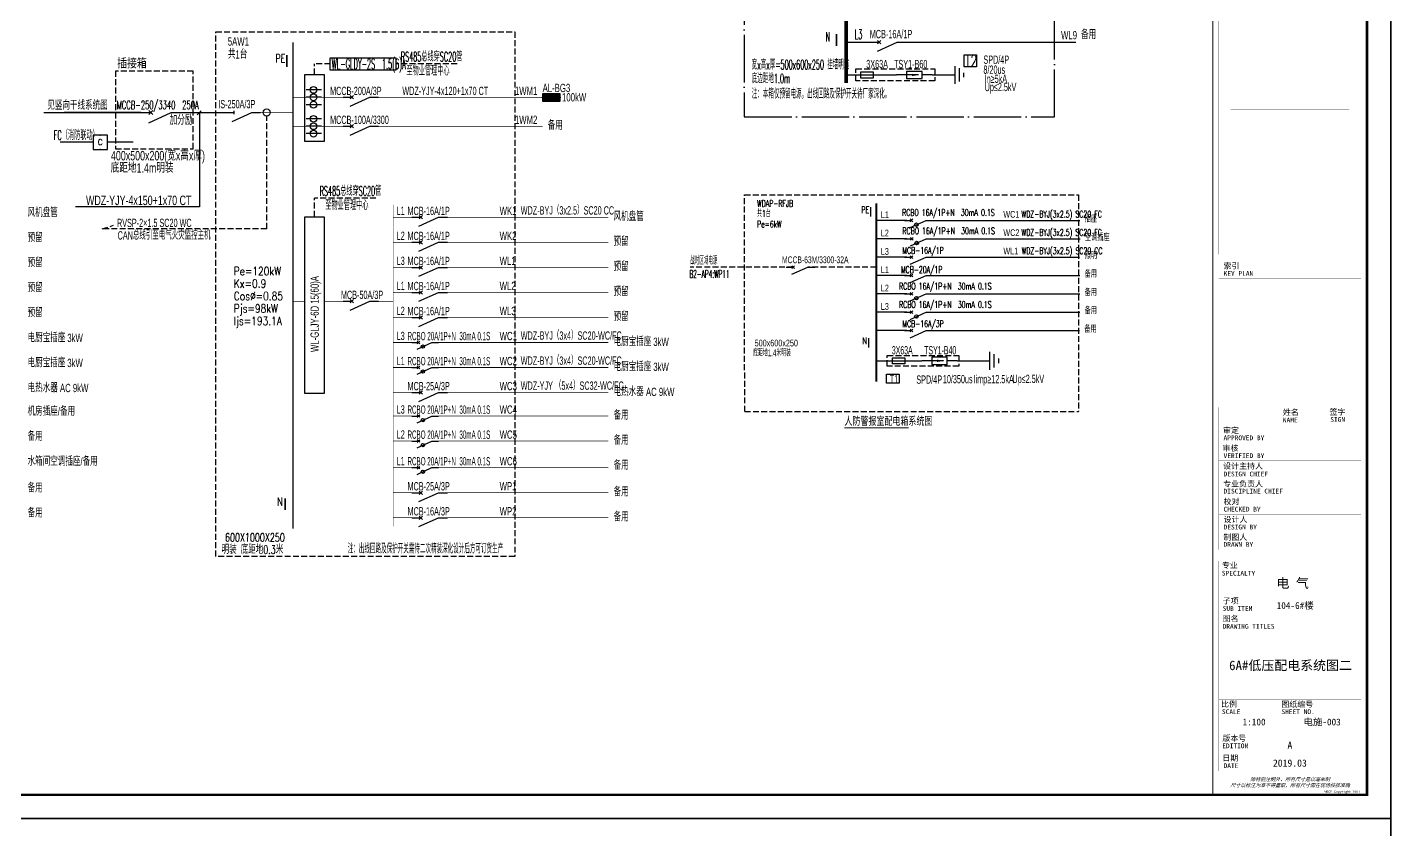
# Model space of a CAD drawing. Extents: x -127004 to 341119, y -13158 to 456864.
# Drawn here: x -38787 to 18714, y 127086 to 160912 of the extents above; entities that cross this region are included whole.
import ezdxf
from ezdxf.enums import TextEntityAlignment as Align

# ---------------------------------------------------------------- set-up
doc = ezdxf.new("R2010")
doc.units = 0
doc.header["$LTSCALE"] = 1000
for name, pattern in [('CONTINOUS', [0]), ('DASH', [0.35, 0.25, -0.1]), ('DOTE', [2.42, 2, -0.2, 0.02, -0.2])]:
    doc.linetypes.add(name, pattern=pattern)
doc.layers.get('0').update_dxf_attribs({"linetype": 'CONTINUOUS'})
doc.layers.get('Defpoints').update_dxf_attribs({"linetype": 'CONTINUOUS'})
for name, color, linetype in [('D-TEXT', 7, 'CONTINUOUS'), ('DIM-箱柜', 3, 'CONTINUOUS'), ('DIM_SYMB', 3, 'CONTINUOUS'), ('DOTLN', 2, 'DASH'), ('DQ', 7, 'CONTINOUS'), ('EL-1', 4, 'DASH'), ('EL-TEXT', 3, 'CONTINUOUS'), ('ELEC-text', 7, 'CONTINUOUS'), ('ELEMENT', 3, 'CONTINUOUS'), ('EQUIP-照明', 3, 'CONTINUOUS'), ('EQUIP-箱柜', 3, 'CONTINUOUS'), ('PUB_TEXT', 7, 'CONTINUOUS'), ('SIG_TEXT', 7, 'CONTINUOUS'), ('SL', 6, 'CONTINUOUS'), ('TEL_TEXT', 3, 'CONTINUOUS'), ('TEL_TITLE', 7, 'CONTINUOUS'), ('WIRE', 4, 'CONTINUOUS'), ('WIRE-照明', 1, 'CONTINUOUS'), ('Z', 7, 'CONTINUOUS'), ('内审意见修改', 2, 'CONTINUOUS'), ('字', 7, 'CONTINUOUS')]:
    doc.layers.add(name, color=color, linetype=linetype)
doc.layers.add('内审要求修改2.10', color=6, linetype='CONTINUOUS', plot=False)
doc.styles.add('_COMPLEX', font='ros.shx', dxfattribs={"width": 0.6, "bigfont": 'jd.shx'})
doc.styles.add('_HZTXT', font='ROMANS2', dxfattribs={"width": 0.8, "bigfont": 'HZDF2'})
doc.styles.add('_TCH_LABEL', font='COMPLEX', dxfattribs={"bigfont": 'GBCBIG'})
doc.styles.add('_TEL_DIM', font='ROMANS2', dxfattribs={"width": 0.8, "height": 3.5, "bigfont": 'HZDF2'})
doc.styles.add('B', font='ROMANS2', dxfattribs={"width": 0.8, "bigfont": 'HZDF2'})
doc.styles.add('DIM_FONT', font='ROMANS', dxfattribs={"bigfont": 'HZTXT'})
doc.styles.add('JD', font='ros.shx', dxfattribs={"width": 0.8, "height": 600, "bigfont": 'hztxt.shx'})
doc.styles.get("Standard").update_dxf_attribs({"font": 'GBENOR', "bigfont": 'GBCBIG'})
doc.styles.add('华文细黑', font='STXIHEI.TTF')
doc.styles.add('图签信息$0$hwxh', font='STXIHEI.TTF')
doc.styles.add('图签信息$0$华文细黑', font='STXIHEI.TTF', dxfattribs={"height": 10})

# ---------------------------------------------------------------- blocks, each defined once
blk = doc.blocks.new('SADF AGF AERG AER GER')
at = {"layer": 'DIM-箱柜'}
blk.add_lwpolyline([(-462150, -1228514), (-378050, -1228514), (-378050, -1287914), (-462150, -1287914)], close=True, dxfattribs=at)
blk = doc.blocks.new('M_M7')
for p, q in [((-0.25, -0.2), (0, -0.75)), ((-0.047, -0.297), (0.047, -0.203)), ((-0.047, -0.203), (0.047, -0.297))]:
    blk.add_line(p, q)
for points in [[(0, 0), (0, -0.25)], [(0, -0.75), (0, -1)]]:
    blk.add_lwpolyline(points)
at = {"width": 0.8, "flags": 9}
blk.add_attdef('S', (0.25, -0.5), '', height=0.2, dxfattribs=at)
blk = doc.blocks.new('A$C6873132B')
at = {"layer": 'DIM-箱柜'}
blk.add_blockref('SADF AGF AERG AER GER', (378050, 1287914), dxfattribs=at)
blk = doc.blocks.new('M_M8')
for p, q in [((-0.25, -0.2), (0, -0.75)), ((0.05, -0.25), (-0.05, -0.25))]:
    blk.add_line(p, q)
for points in [[(0, 0), (0, -0.25)], [(0, -0.75), (0, -1)]]:
    blk.add_lwpolyline(points)
at = {"style": 'DIM_FONT', "width": 0.8, "flags": 9}
blk.add_attdef('S', (0.25, -0.5), '', height=0.2, dxfattribs=at)
blk = doc.blocks.new('M_M19DXM')
for p, q in [((-0.25, -0.2), (0, -0.75)), ((-0.047, -0.203), (0.047, -0.297)), ((-0.047, -0.297), (0.047, -0.203))]:
    blk.add_line(p, q)
for points in [[(0, 0), (0, -0.25)], [(0, -0.75), (0, -1)]]:
    blk.add_lwpolyline(points)
blk.add_circle((-0.151, -0.417), 0.0615)
at = {"style": 'DIM_FONT', "width": 0.8, "flags": 9}
blk.add_attdef('S', (0.25, -0.5), '', height=0.2, dxfattribs=at)
blk = doc.blocks.new('*X6')
at = {"color": 0}
for p, q in [((-250, 33), (-83, 200)), ((-250, 68), (-118, 200)), ((-250, 104), (-154, 200)), ((-250, 139), (-189, 200)), ((-250, 174), (-224, 200)), ((-247, 0), (-47, 200)), ((-212, 0), (-12, 200)), ((-177, 0), (23, 200)), ((-141, 0), (59, 200)), ((-106, 0), (94, 200)), ((-71, 0), (129, 200)), ((-35, 0), (165, 200)), ((0, 0), (200, 200)), ((35, 0), (235, 200)), ((71, 0), (250, 179)), ((106, 0), (250, 144)), ((141, 0), (250, 109)), ((177, 0), (250, 73)), ((212, 0), (250, 38)), ((247, 0), (250, 3))]:
    blk.add_line(p, q, dxfattribs=at)
blk = doc.blocks.new('$equip$00001421')
for p, q in [((0.75, 0.6), (-0.75, 0.6)), ((-0.75, 0.6), (-0.75, 0)), ((-0.75, 0), (0.75, 0)), ((0.75, 0), (0.75, 0.6))]:
    blk.add_line(p, q)
at = {"const_width": 0.6}
blk.add_lwpolyline([(-0.75, 0.3), (0.75, 0.3)], dxfattribs=at)
for p in [(-0.75, 0.3), (0, 0.6), (0, 0), (0.75, 0.3)]:
    blk.add_point(p)
at = {"xscale": 0.00300000000061118, "yscale": 0.00300000000061118, "zscale": 0.00300000000061118}
blk.add_blockref('*X6', (0, 0), dxfattribs=at)
at = {"style": '_TCH_LABEL', "flags": 9}
blk.add_attdef('A', (0, 0), '', height=0.00002, dxfattribs=at)
blk = doc.blocks.new('$equip_U$00000105(JDQINJING)')
for p, q in [((0.5, 1), (-0.5, 1)), ((-0.5, 1), (-0.5, 0)), ((0.5, 0), (0.5, 1)), ((-0.5, 0), (0.5, 0))]:
    blk.add_line(p, q)
for p in [(0, 1), (-0.5, 0.5), (0, 0), (0.5, 0.5)]:
    blk.add_point(p)
at = {"color": 7, "style": '_TEL_DIM'}
blk.add_attdef('$TEXT$', text='', height=0.4, dxfattribs=at).set_placement((-0.002, 0.507), align=Align.MIDDLE_CENTER)
at = {"color": 7, "style": '_TEL_DIM', "flags": 1}
blk.add_attdef('A', text='', height=0.00002, dxfattribs=at).set_placement((0, 0), align=Align.MIDDLE_CENTER)
blk = doc.blocks.new('$equip$00001781')
blk.add_circle((0, 0), 0.5)
at = {"flags": 9}
blk.add_attdef('A', (0, 0), '', height=0.00002, dxfattribs=at)
blk = doc.blocks.new('M_M24')
for p, q in [((-0.25, -0.375), (0.25, -0.375)), ((-0.1875, -0.5), (0.1875, -0.5)), ((-0.0625, -0.625), (0.0625, -0.625))]:
    blk.add_line(p, q)
blk.add_lwpolyline([(0, 0), (0, -0.375)])
at = {"width": 0.8, "flags": 9}
blk.add_attdef('S', (0.25, -0.5), '', height=0.2, dxfattribs=at)
blk = doc.blocks.new('M_M17')
for p, q in [((-0.1, -0.717), (-0.1, -0.283)), ((-0.1, -0.283), (0.1, -0.283)), ((0, -0.383), (0, -0.717)), ((0.1, -0.283), (0.1, -0.717)), ((0.1, -0.717), (-0.1, -0.717))]:
    blk.add_line(p, q)
for points in [[(0, 0), (0, -0.283)], [(0, -0.717), (0, -1)]]:
    blk.add_lwpolyline(points)
for points in [[(-0.033, -0.567), (0.033, -0.567), (0, -0.367), (0.033, -0.567)], [(0.033, -0.567), (0, -0.367), (-0.033, -0.567), (0.033, -0.567)], [(0, -0.367), (-0.033, -0.567), (0.033, -0.567), (0, -0.367)]]:
    blk.add_solid(points)
at = {"width": 0.8, "flags": 9}
blk.add_attdef('S', (0.25, -0.5), '', height=0.2, dxfattribs=at)
blk = doc.blocks.new('T1')
at = {"layer": 'DOTLN', "linetype": 'DASH', "elevation": -4260}
blk.add_lwpolyline([(42028, 231032), (45043, 231032), (45043, 230576), (42028, 230576)], close=True, dxfattribs=at)
at = {"layer": 'ELEMENT', "elevation": -4260}
blk.add_lwpolyline([(42254, 230674), (42254, 230934), (42764, 230934), (42764, 230674)], close=True, dxfattribs=at)
at = {"layer": 'TEL_TEXT', "ltscale": 2}
blk.add_lwpolyline([(41994, 230241), (42528, 230241), (42528, 229865), (41994, 229865)], close=True, dxfattribs=at)
at = {"layer": 'WIRE-照明'}
for p, q in [((41567, 230804), (42330, 230804)), ((42330, 230804), (43480, 230804)), ((44980, 230804), (45793, 230804))]:
    blk.add_line(p, q, dxfattribs=at)
at = {"layer": 'ELEMENT', "yscale": 1500, "zscale": 1500}
for name, p, xscale, rotation in [('M_M24', (45793, 230804), 1500, 90), ('M_M17', (44980, 230804), -1500, 270)]:
    blk.add_blockref(name, p, dxfattribs=dict(at, xscale=xscale, rotation=rotation))
at = {"layer": 'TEL_TEXT', "ltscale": 2, "style": '_COMPLEX'}
for s, width, p in [('3X63A      TSY1-B40', 0.5, (42222, 231075)), ('T1', 0.6, (42135, 229861)), ('SPD/4P', 0.6, (43255, 229838)), ('10/350us', 0.6, (44372, 229857)), ('Iimp≥12.5kA', 0.6, (45671, 229858)), ('Up≤2.5kV', 0.6, (47309, 229868))]:
    blk.add_text(s, height=350, dxfattribs=dict(at, width=width)).set_placement(p)
blk = doc.blocks.new('T2')
at = {"layer": 'DOTLN', "linetype": 'DASH'}
blk.add_lwpolyline([(90187, 212212), (93515, 212212), (93515, 211702), (90187, 211702)], close=True, dxfattribs=at)
at = {"layer": 'ELEMENT'}
blk.add_lwpolyline([(90398, 211827), (90398, 212087), (90908, 212087), (90908, 211827)], close=True, dxfattribs=at)
at = {"layer": 'TEL_TEXT', "ltscale": 2}
blk.add_lwpolyline([(94753, 212803), (95266, 212803), (95266, 212299), (94753, 212299)], close=True, dxfattribs=at)
at = {"layer": 'WIRE-照明'}
for p, q in [((89771, 211957), (91898, 211957)), ((93398, 211957), (94211, 211957))]:
    blk.add_line(p, q, dxfattribs=at)
at = {"layer": 'ELEMENT', "yscale": 1500, "zscale": 1500}
for name, p, xscale, rotation in [('M_M24', (93805, 211957), 1500, 90), ('M_M17', (93398, 211957), -1500, 270)]:
    blk.add_blockref(name, p, dxfattribs=dict(at, xscale=xscale, rotation=rotation))
at = {"layer": 'TEL_TEXT', "style": '_TEL_DIM', "width": 0.64}
blk.add_text('T2', height=500, dxfattribs=at).set_placement((94798, 212299))
at = {"layer": 'TEL_TEXT', "ltscale": 2, "style": '_COMPLEX', "width": 0.6}
for s, p in [('SPD/4P', (95563, 212426)), ('3X63A   TSY1-B60', (90622, 212242)), ('8/20us', (95563, 212005)), ('Up≤2.5kV', (95615, 211275)), ('In≥5kA', (95615, 211621))]:
    blk.add_text(s, height=350, dxfattribs=at).set_placement(p)
blk = doc.blocks.new('图签信息$0$WDCE Copyright200X')
at = {"const_width": 0.016}
blk.add_lwpolyline([(-10.6, 1.26, 1), (-11.4, 1.26, 1)], format="xyb", close=True, dxfattribs=at)
at = {"style": '图签信息$0$华文细黑'}
for s, p in [('WDCE ', (-11.46, 0.5)), ('     Copyright ', (-3.51, 0.5))]:
    blk.add_text(s, height=1, dxfattribs=at).set_placement(p, align=Align.BOTTOM_RIGHT)
blk.add_text('c', height=0.6, dxfattribs=at).set_placement((-11.04, 1.35), align=Align.MIDDLE_CENTER)
blk.add_attdef('200X', text='', height=1, dxfattribs=at).set_placement((-0.45, 0.5), align=Align.BOTTOM_RIGHT)
blk = doc.blocks.new('图签信息$0$logo2')
h = blk.add_hatch(color=7)
h.paths.add_polyline_path([(19.02, -7.36), (15.84, -7.36), (15.84, -3.97), (18.97, -3.97), (18.97, -4.24), (16.46, -4.24), (16.46, -5.45), (18.81, -5.45), (18.81, -5.69), (16.47, -5.69), (16.47, -7.12), (19.02, -7.12)])
edge = h.paths.add_edge_path()
edge.add_spline(control_points=[(15.26, -4.21), (15.26, -4.21), (15.13, -4.65), (15.13, -4.65), (15.13, -4.65), (14.62, -4.1), (13.73, -4.1), (13.04, -4.1), (12.07, -4.54), (12.08, -5.62), (12.08, -6.49), (12.77, -7.16), (13.73, -7.17), (14.66, -7.17), (15.23, -6.68), (15.23, -6.68), (15.23, -6.68), (15.16, -7.11), (15.16, -7.11), (13.63, -7.7), (11.42, -7.29), (11.41, -5.64), (11.4, -3.72), (14.16, -3.66), (15.26, -4.21)], knot_values=[0, 0, 0, 0, 1, 1, 1, 2, 2, 2, 3, 3, 3, 4, 4, 4, 5, 5, 5, 6, 6, 6, 7, 7, 7, 8, 8, 8, 8], degree=3, periodic=0)
edge = h.paths.add_edge_path(flags=16)
edge.add_spline(control_points=[(10.23, -5.57), (10.23, -5.16), (10.12, -4.83), (9.9, -4.58), (9.63, -4.27), (9.23, -4.12), (8.69, -4.12), (8.69, -4.12), (7.64, -4.12), (7.64, -4.12), (7.64, -4.12), (7.64, -7.1), (7.64, -7.1), (7.64, -7.1), (8.66, -7.1), (8.66, -7.1), (9.13, -7.1), (9.52, -6.93), (9.82, -6.6), (10.09, -6.31), (10.23, -5.96), (10.23, -5.57)], knot_values=[0, 0, 0, 0, 1, 1, 1, 2, 2, 2, 3, 3, 3, 4, 4, 4, 5, 5, 5, 6, 6, 6, 7, 7, 7, 7], degree=3, periodic=0)
edge = h.paths.add_edge_path()
edge.add_spline(control_points=[(10.92, -5.51), (10.92, -5.96), (10.72, -6.37), (10.34, -6.72), (9.92, -7.1), (9.41, -7.29), (8.82, -7.29), (8.82, -7.29), (7.03, -7.29), (7.03, -7.29), (7.03, -7.29), (7.03, -3.92), (7.03, -3.92), (7.03, -3.92), (9.1, -3.92), (9.1, -3.92), (9.59, -3.92), (10.01, -4.06), (10.36, -4.34), (10.73, -4.64), (10.92, -5.03), (10.92, -5.51)], knot_values=[0, 0, 0, 0, 1, 1, 1, 2, 2, 2, 3, 3, 3, 4, 4, 4, 5, 5, 5, 6, 6, 6, 7, 7, 7, 7], degree=3, periodic=0)
at = {"lineweight": 0}
blk.add_lwpolyline([(19.02, -7.36), (15.84, -7.36), (15.84, -3.97), (18.97, -3.97), (18.97, -4.24), (16.46, -4.24), (16.46, -5.45), (18.81, -5.45), (18.81, -5.69), (16.47, -5.69), (16.47, -7.12), (19.02, -7.12), (19.02, -7.36)], dxfattribs=at)
for points, knots in [([(10.92, -5.51), (10.92, -5.96), (10.72, -6.37), (10.34, -6.72), (9.92, -7.1), (9.41, -7.29), (8.82, -7.29), (8.82, -7.29), (7.03, -7.29), (7.03, -7.29), (7.03, -7.29), (7.03, -3.92), (7.03, -3.92), (7.03, -3.92), (9.1, -3.92), (9.1, -3.92), (9.59, -3.92), (10.01, -4.06), (10.36, -4.34), (10.73, -4.64), (10.92, -5.03), (10.92, -5.51)], [0, 0, 0, 0, 1, 1, 1, 2, 2, 2, 3, 3, 3, 4, 4, 4, 5, 5, 5, 6, 6, 6, 7, 7, 7, 7]), ([(15.26, -4.21), (15.26, -4.21), (15.13, -4.65), (15.13, -4.65), (15.13, -4.65), (14.62, -4.1), (13.73, -4.1), (13.04, -4.1), (12.07, -4.54), (12.08, -5.62), (12.08, -6.49), (12.77, -7.16), (13.73, -7.17), (14.66, -7.17), (15.23, -6.68), (15.23, -6.68), (15.23, -6.68), (15.16, -7.11), (15.16, -7.11), (13.63, -7.7), (11.42, -7.29), (11.41, -5.64), (11.4, -3.72), (14.16, -3.66), (15.26, -4.21)], [0, 0, 0, 0, 1, 1, 1, 2, 2, 2, 3, 3, 3, 4, 4, 4, 5, 5, 5, 6, 6, 6, 7, 7, 7, 8, 8, 8, 8]), ([(10.23, -5.57), (10.23, -5.16), (10.12, -4.83), (9.9, -4.58), (9.63, -4.27), (9.23, -4.12), (8.69, -4.12), (8.69, -4.12), (7.64, -4.12), (7.64, -4.12), (7.64, -4.12), (7.64, -7.1), (7.64, -7.1), (7.64, -7.1), (8.66, -7.1), (8.66, -7.1), (9.13, -7.1), (9.52, -6.93), (9.82, -6.6), (10.09, -6.31), (10.23, -5.96), (10.23, -5.57)], [0, 0, 0, 0, 1, 1, 1, 2, 2, 2, 3, 3, 3, 4, 4, 4, 5, 5, 5, 6, 6, 6, 7, 7, 7, 7])]:
    blk.add_open_spline(points, degree=3, knots=knots, dxfattribs=at)
blk = doc.blocks.new('图签信息$0$logo1')
h = blk.add_hatch(color=8)
edge = h.paths.add_edge_path()
edge.add_spline(control_points=[(3.86, -5.21), (3.63, -5.88), (3.39, -6.56), (3.39, -6.56), (3.39, -6.56), (2.5, -3.91), (2.5, -3.91), (2.5, -3.91), (1.8, -3.91), (1.69, -3.91), (2.02, -4.39), (2.95, -7.27), (2.95, -7.27), (2.95, -7.27), (3.44, -7.27), (3.44, -7.27), (3.44, -7.27), (4.03, -5.66), (4.03, -5.66), (4.03, -5.66), (3.86, -5.21), (3.86, -5.21)], knot_values=[0, 0, 0, 0, 1, 1, 1, 2, 2, 2, 3, 3, 3, 4, 4, 4, 5, 5, 5, 6, 6, 6, 7, 7, 7, 7], degree=3, periodic=0)
h = blk.add_hatch(color=7)
edge = h.paths.add_edge_path()
edge.add_spline(control_points=[(6.04, -3.91), (6.09, -4.1), (5.2, -6.56), (5.2, -6.56), (5.2, -6.56), (4.3, -3.91), (4.3, -3.91), (4.3, -3.91), (3.6, -3.91), (3.49, -3.91), (3.82, -4.39), (4.75, -7.27), (4.75, -7.27), (4.75, -7.27), (5.24, -7.27), (5.24, -7.27), (5.24, -7.27), (6.33, -4.3), (6.33, -4.3), (6.33, -4.3), (6.48, -3.91), (6.48, -3.91), (6.48, -3.91), (6.21, -3.91), (6.04, -3.91)], knot_values=[0, 0, 0, 0, 1, 1, 1, 2, 2, 2, 3, 3, 3, 4, 4, 4, 5, 5, 5, 6, 6, 6, 7, 7, 7, 8, 8, 8, 8], degree=3, periodic=0)
at = {"color": 8, "lineweight": 0}
blk.add_open_spline([(3.86, -5.21), (3.63, -5.88), (3.39, -6.56), (3.39, -6.56), (3.39, -6.56), (2.5, -3.91), (2.5, -3.91), (2.5, -3.91), (1.8, -3.91), (1.69, -3.91), (2.02, -4.39), (2.95, -7.27), (2.95, -7.27), (2.95, -7.27), (3.44, -7.27), (3.44, -7.27), (3.44, -7.27), (4.03, -5.66), (4.03, -5.66), (4.03, -5.66), (3.86, -5.21), (3.86, -5.21)], degree=3, knots=[0, 0, 0, 0, 1, 1, 1, 2, 2, 2, 3, 3, 3, 4, 4, 4, 5, 5, 5, 6, 6, 6, 7, 7, 7, 7], dxfattribs=at)
at = {"lineweight": 0}
blk.add_open_spline([(6.04, -3.91), (6.09, -4.1), (5.2, -6.56), (5.2, -6.56), (5.2, -6.56), (4.3, -3.91), (4.3, -3.91), (4.3, -3.91), (3.6, -3.91), (3.49, -3.91), (3.82, -4.39), (4.75, -7.27), (4.75, -7.27), (4.75, -7.27), (5.24, -7.27), (5.24, -7.27), (5.24, -7.27), (6.33, -4.3), (6.33, -4.3), (6.33, -4.3), (6.48, -3.91), (6.48, -3.91), (6.48, -3.91), (6.21, -3.91), (6.04, -3.91)], degree=3, knots=[0, 0, 0, 0, 1, 1, 1, 2, 2, 2, 3, 3, 3, 4, 4, 4, 5, 5, 5, 6, 6, 6, 7, 7, 7, 8, 8, 8, 8], dxfattribs=at)
blk.add_blockref('图签信息$0$logo2', (0, 0))
blk = doc.blocks.new('图签信息$0$时间-logo')
at = {"layer": 'Defpoints', "lineweight": 0}
blk.add_lwpolyline([(0, -23.46), (-21.17, -23.46), (-21.17, 0), (0, 0), (0, -23.46)], dxfattribs=at)
blk.add_blockref('图签信息$0$logo1', (-20.97, 0))
at = {"style": '图签信息$0$hwxh'}
for s, height, p in [('华通设计顾问工程有限公司 ', 1.15, (-19.73, -9.05)), ('WALTON DESIGN & CONSULTING ENGINEERING CO., LTD.', 0.5, (-19.5, -10.1)), ('地址:北京市西城区西直门南小街135号西派国际3号楼 100035', 0.5, (-19.48, -11.94)), ('Address: Building No.3 C-Park, No.135 Xizhimen South Street, ', 0.47, (-19.48, -12.83)), ('Xicheng District, Beijing 100035, China ', 0.47, (-16.69, -13.72)), ('电话 Tel：                        （8610）83957395 ', 0.5, (-19.56, -14.91)), ('传真 Fax：                      （8610）83957590 ', 0.5, (-19.48, -15.8)), ('主页 Web：                      www.WDCE.com ', 0.5, (-19.48, -16.69)), ('资质号 Licence No.：    建筑甲级 A111010265 ', 0.5, (-19.48, -18.47)), ('邮件 E-mail：                    office@WDCE.com ', 0.5, (-19.48, -17.58)), ('   规划甲级 101195', 0.5, (-12.6, -19.36))]:
    blk.add_text(s, height=height, dxfattribs=at).set_placement(p)
blk = doc.blocks.new('图签信息')
at = {"const_width": 0.5}
for points in [[(-65, 574), (-65, 500.5), (0, 500.5), (0, 574)], [(-65, 0), (0, 0), (0, 500.5), (-65, 500.5)]]:
    blk.add_lwpolyline(points, close=True, dxfattribs=at)
at = {"const_width": 0.05}
for points in [[(-65, 566.5), (0, 566.5)], [(-39.14, 566.5), (-39.14, 500.5)], [(-19.1, 566.5), (-19.1, 500.5)], [(-65, 560.5), (0, 560.5)], [(-65, 554.5), (0, 554.5)], [(-65, 548.5), (0, 548.5)], [(-65, 542.5), (0, 542.5)], [(-65, 536.5), (0, 536.5)], [(-65, 530.5), (0, 530.5)], [(-65, 524.5), (0, 524.5)], [(-65, 518.5), (0, 518.5)], [(-65, 512.5), (0, 512.5)], [(-65, 512.5), (0, 512.5)], [(-65, 506.5), (0, 506.5)], [(-65, 500.5), (0, 500.5)], [(-62.5, 450.87), (-2.5, 450.87)], [(-62.5, 440.87), (-2.5, 440.87)], [(-2.5, 407.85), (-2.5, 436.12), (-62.5, 436.12), (-62.5, 407.85)], [(-62.5, 407.85), (-2.5, 407.85)], [(-62.5, 404.92), (-62.5, 227.83)], [(-62.5, 404.92), (-2.5, 404.92)], [(-62.5, 227.83), (-2.5, 227.83), (-2.5, 404.92)], [(-57.5, 338.36), (-7.5, 338.36)], [(-57.5, 288.83), (-7.5, 288.83)], [(-57.5, 234.85), (-7.5, 234.85)], [(-62.5, 227.83), (-2.5, 227.83)], [(-62.5, 217.74), (-2.5, 217.74)], [(-62.5, 103.26), (-2.5, 103.26), (-2.5, 163.26), (-62.5, 163.26), (-62.5, 103.26)], [(-37.5, 163.26), (-37.5, 103.26)], [(-20, 163.26), (-20, 103.26)], [(-62.5, 155.76), (-2.5, 155.76)], [(-62.5, 148.26), (-2.5, 148.26)], [(-62.5, 140.76), (-2.5, 140.76)], [(-62.5, 133.26), (-2.5, 133.26)], [(-62.5, 125.76), (-2.5, 125.76)], [(-62.5, 118.26), (-2.5, 118.26)], [(-62.5, 110.76), (-2.5, 110.76)], [(-62.5, 98.5), (-2.5, 98.5), (-2.5, 10), (-62.5, 10), (-62.5, 98.5)], [(-62.5, 83.5), (-2.5, 83.5)], [(-62.5, 76), (-2.5, 76)], [(-62.5, 40), (-2.5, 40)], [(-37.5, 40), (-37.5, 26)], [(-62.5, 26), (-2.5, 26)], [(-62.5, 18), (-2.5, 18)]]:
    blk.add_lwpolyline(points, dxfattribs=at)
at = {"ltscale": 0.001, "xscale": 2.834689937531525, "yscale": 2.834689937531525, "zscale": 2.834689937531525}
blk.add_blockref('图签信息$0$时间-logo', (-2.5, 404.92), dxfattribs=at)
blk.add_blockref('图签信息$0$WDCE Copyright200X', (-2.5, 0)).add_auto_attribs({'200X': '2007'})
at = {"style": '图签信息$0$华文细黑'}
for s, height, p in [('COUNTERSIGN', 2, (-32.5, 569.6)), ('会签栏', 2.4, (-32.5, 573))]:
    blk.add_text(s, height=height, dxfattribs=at).set_placement(p, align=Align.TOP_CENTER)
for s, height, p in [('签字', 2.4, (-37.22, 564.63)), ('SIGN', 2, (-30.32, 563.88)), ('日期', 2.4, (-17.79, 564.58)), ('DATE', 2, (-10.96, 563.7)), ('总图', 2.4, (-63, 559.5)), ('建筑', 2.4, (-63, 553.5)), ('结构', 2.4, (-63, 547.5)), ('给排水', 2.4, (-63, 541.5)), ('暖通', 2.4, (-63, 535.5)), ('电气', 2.4, (-63, 529.5)), ('景观', 2.4, (-63, 523.5)), ('室内', 2.4, (-63, 517.5)), ('方案', 2.4, (-63, 511.5)), ('绿色', 2.4, (-63, 505.5)), ('项目名称', 2.4, (-60.5, 498)), ('PROJECT NAME', 2, (-60.5, 494.08)), ('设计号', 2.4, (-60.54, 457.48)), ('PROJECT NO.', 2, (-60.5, 453.97)), ('STAGE', 2, (-60.5, 443.97)), ('阶段', 2.4, (-60.5, 447.47)), ('委托方', 2, (-60.9, 434.86)), ('CLIENT', 2, (-60.9, 431.86)), ('设计方', 2, (-60.5, 403.83)), ('DESIGNER', 2, (-60.5, 400.83)), ('索引', 2.4, (-60.5, 224.14)), ('KEY PLAN', 2, (-60.5, 220.74)), ('姓名', 2.4, (-35.5, 162.47)), ('签字', 2.4, (-15.81, 162.57)), ('NAME', 2, (-35.5, 158.96)), ('SIGN', 2, (-15.5, 159.2)), ('审定', 2.4, (-60.73, 154.81)), ('APPROVED BY', 2, (-60.5, 151.44)), ('审核', 2.4, (-60.95, 147.29)), ('VERIFIED BY', 2, (-60.5, 143.91)), ('设计主持人', 2.4, (-60.68, 139.76)), ('专业负责人', 2.4, (-60.67, 132.26)), ('DESIGN CHIEF', 2, (-60.5, 136.19)), ('DISCIPLINE CHIEF', 2, (-60.5, 128.98)), ('校对', 2.4, (-60.5, 124.76)), ('CHECKED BY', 2, (-60.5, 121.37)), ('设计人', 2.4, (-60.5, 117.26)), ('制图人', 2.4, (-60.61, 109.76)), ('DESIGN BY', 2, (-60.5, 113.83)), ('DRAWN BY', 2, (-60.5, 106.5)), ('专业', 2.4, (-61.23, 97.93)), ('SPECIALTY', 2, (-61.23, 94.38)), ('子项', 2.4, (-60.88, 82.92)), ('SUB ITEM', 2, (-60.88, 79.5)), ('图名', 2.4, (-60.91, 75.41)), ('DRAWING TITLES', 2, (-60.91, 72)), ('比例', 2.4, (-61.56, 39.42)), ('SCALE', 2, (-61.19, 36)), ('SHEET NO.', 2, (-36.1, 36)), ('图纸编号', 2.4, (-36.1, 39.32)), ('版本号', 2.4, (-61, 25.03)), ('EDITION', 2, (-61.06, 21.61)), ('日期', 2.4, (-61, 16.68)), ('DATE', 2, (-60.5, 13.26))]:
    blk.add_text(s, height=height, dxfattribs=at).set_placement(p, align=Align.TOP_LEFT)
for s, p in [('ARCHITECTURE', (-40.06, 552.7)), ('SITE PLAN', (-40.06, 557.7)), ('STRUCTURE', (-40.06, 546.7)), ('WATER', (-40.06, 540.7)), ('VENTILATION', (-40.06, 534.7)), ('ELECTRIC', (-40.14, 528.89)), ('LANDSCAPE', (-40.14, 522.89)), ('INTERIORS', (-40.14, 516.89)), ('PLAN', (-40.14, 510.89)), ('GREEN', (-40.14, 504.89))]:
    blk.add_text(s, height=1.5, dxfattribs=at).set_placement(p, align=Align.TOP_RIGHT)
at = {"color": 4, "style": '图签信息$0$华文细黑', "width": 0.75}
for s, p in [('通州区台湖镇104、109地块', (-32.5, 480.78)), ('F3其他类多功能用地项目', (-32.5, 470.91))]:
    blk.add_text(s, height=4.5, dxfattribs=at).set_placement(p, align=Align.CENTER)
at = {"color": 4, "style": '图签信息$0$华文细黑'}
for s, p in [('A', (-32.53, 19.4)), ('2019.03', (-32.53, 11.84))]:
    blk.add_text(s, height=3, dxfattribs=at).set_placement(p, align=Align.CENTER)
at = {"style": '图签信息$0$华文细黑', "oblique": 20}
for s, p in [('除特别注明外，所有尺寸是以毫米制', (-32.5, 6.5)), ('尺寸以标注为准不得量取，所有尺寸需在现场校核准确', (-32.5, 4))]:
    blk.add_text(s, height=1.5, dxfattribs=at).set_placement(p, align=Align.MIDDLE_CENTER)
at = {"color": 4, "ltscale": 0.001, "char_height": 3, "width": 58.4895, "style": '图签信息$0$华文细黑'}
for s, insert, attachment_point in [('通17-03', (-40.06, 455.51), 4), ('施工图', (-40.06, 445.51), 4), ('北京光谷科技园\\P开发建设有限公司', (-32.9, 419.71), 5)]:
    blk.add_mtext(s, dxfattribs=dict(at, insert=insert, attachment_point=attachment_point))
blk = doc.blocks.new('图签-A1')
at = {"color": 2}
blk.add_blockref('图签信息', (0, 0), dxfattribs=at)

msp = doc.modelspace()

# ---------------------------------------------------------------- linework, layer by layer
at = {"linetype": 'DOTE'}
for p, q in [((-8547, 170270), (-8547, 157139)), ((4529, 157139), (4529, 170270)), ((-8547, 157139), (4529, 157139))]:
    msp.add_line(p, q, dxfattribs=at)
at = {"linetype": 'DASH'}
for p, q in [((-30838, 138609), (-30838, 160717)), ((-30838, 160717), (-18230, 160717)), ((-18230, 160717), (-18230, 138609)), ((-8541, 153847), (5541, 153846)), ((-8530, 144710), (-8541, 153846)), ((5541, 153846), (5552, 144710)), ((-8530, 144710), (5552, 144710)), ((-18230, 138609), (-30838, 138609))]:
    msp.add_line(p, q, dxfattribs=at)
for p, q in [((-31618, 157226, 0), (-31456, 157387, 0)), ((-36007, 156067, 0), (-37399, 156067, 0))]:
    msp.add_line(p, q)
at = {"color": 3, "linetype": 'DASH'}
for p, q in [((-28689, 152414, 0), (-28689, 157168)), ((-35627, 152414, 0), (-35151, 152566, 0)), ((-28689, 152414, 0), (-35627, 152414, 0))]:
    msp.add_line(p, q, dxfattribs=at)
at = {"linetype": 'Continuous'}
for points, const_width in [([(-4657, 160623), (-4657, 160126)], 72.9), ([(-27835, 159741), (-27835, 159244)], 72.9), ([(-3218, 153334), (-3218, 152930)], 59.2), ([(-3300, 147814), (-3300, 147410)], 59.2), ([(-27915, 141060), (-27915, 140563)], 72.9)]:
    msp.add_lwpolyline(points, dxfattribs=dict(at, const_width=const_width))
at = {"color": 2, "elevation": 0}
msp.add_lwpolyline([(-26007, 159626), (-23250, 159626), (-23250, 159107), (-26007, 159107)], close=True, dxfattribs=at)
at = {"linetype": 'DASH', "elevation": 0}
msp.add_lwpolyline([(-31794, 159069), (-35066, 159069), (-35066, 155788), (-31794, 155788)], close=True, dxfattribs=at)
at = {"color": 2}
for centre in [(-26717, 158272), (-26717, 157960), (-26717, 157649), (-26717, 157053), (-26717, 156741), (-26717, 156430)]:
    msp.add_circle(centre, 143, dxfattribs=at)
at = {"layer": 'DIM_SYMB', "const_width": 35}
msp.add_lwpolyline([(-4325, 144025), (-1615, 144025)], dxfattribs=at)
at = {"layer": 'ELEMENT'}
for points in [[(-27082, 158922), (-26259, 158922), (-26259, 156102), (-27082, 156102)], [(-27082, 152925), (-26259, 152925), (-26259, 145469), (-27082, 145469)]]:
    msp.add_lwpolyline(points, close=True, dxfattribs=at)
at = {"layer": 'TEL_TEXT', "color": 0, "ltscale": 2}
for p, q in [((-31526, 157318, 0), (-31526, 153349, 0)), ((-31526, 153349, 0), (-36757, 153349, 0))]:
    msp.add_line(p, q, dxfattribs=at)
at = {"layer": 'TEL_TEXT', "ltscale": 2}
msp.add_line((-35407, 156088, 0), (-34319, 156088, 0), dxfattribs=at)
at = {"layer": 'TEL_TITLE'}
for points in [[(-65386, 127561), (18714, 127561), (18714, 186961), (-65386, 186961)], [(-65386, 68161), (18714, 68161), (18714, 127561), (-65386, 127561)]]:
    msp.add_lwpolyline(points, close=True, dxfattribs=at)
at = {"layer": 'TEL_TITLE', "const_width": 100}
msp.add_lwpolyline([(-62886, 128561), (17714, 128561), (17714, 185961), (-62886, 185961)], close=True, dxfattribs=at)
at = {"layer": 'WIRE', "color": 4}
for p, q in [((-26382, 158272), (-27025, 158272)), ((-26382, 157960), (-27025, 157960)), ((-26382, 157649), (-27025, 157649)), ((-26382, 157053), (-27025, 157053)), ((-26382, 156741), (-27025, 156741)), ((-26382, 156430), (-27025, 156430))]:
    msp.add_line(p, q, dxfattribs=at)
at = {"layer": 'WIRE-照明'}
for p, q in [((-4259, 160279), (-2855, 160279)), ((-1918, 160279), (5432, 160279)), ((-38095, 157318), (-33574, 157318)), ((-32575, 157318), (-30447, 157318)), ((-1700, 152774), (-2983, 152774)), ((-1700, 152000), (-2983, 152000)), ((-747, 152000), (5610, 152000)), ((-1700, 151226), (-2983, 151226)), ((-1700, 150453), (-2983, 150453)), ((-1700, 149679), (-2983, 149679)), ((-1700, 148905), (-2983, 148905)), ((-1700, 148132), (-2983, 148132))]:
    msp.add_line(p, q, dxfattribs=at)
at = {"layer": 'WIRE-照明', "linetype": 'DASH'}
for p, q in [((-26670, 158922), (-26670, 159366, 0)), ((-26007, 159366, 0), (-26670, 159366, 0)), ((-20661, 159366, 0), (-23250, 159366, 0)), ((-26670, 152925), (-26670, 153702)), ((-24081, 153702), (-26670, 153702)), ((-6482, 150804, 0), (-10824, 150804, 0)), ((-2981, 150804), (-5872, 150804))]:
    msp.add_line(p, q, dxfattribs=at)
at = {"layer": 'WIRE-照明', "linetype": 'Continuous'}
msp.add_line((-34002, 157318), (-37235, 157318), dxfattribs=at)
at = {"layer": 'WIRE-照明', "linetype": 'ByBlock'}
for p, q in [((-888, 152774), (5599, 152774)), ((-888, 151226), (5586, 151226)), ((-888, 150453), (5596, 150453)), ((-884, 149679), (5596, 149679)), ((-884, 148905), (5596, 148905)), ((-888, 148132), (5586, 148132))]:
    msp.add_line(p, q, dxfattribs=at)
at = {"layer": 'WIRE-照明'}
for points, const_width in [([(-4255, 170051), (-4255, 158562)], 160), ([(-27577, 160277), (-27577, 139774)], 60), ([(-2983, 153487), (-2980, 145977)], 81.2)]:
    msp.add_lwpolyline(points, dxfattribs=dict(at, const_width=const_width))
at = {"layer": 'WIRE-照明', "linetype": 'Continuous'}
for points, const_width in [([(-27577, 157960), (-25471, 157960)], 30), ([(-23971, 157960), (-17056, 157960)], 30), ([(-29168, 157318), (-28596, 157318)], 25), ([(-28596, 157318), (-27577, 157318)], 25), ([(-27577, 156741), (-25471, 156741)], 30), ([(-23971, 156741), (-17056, 156741)], 30), ([(-23357, 139875), (-23357, 153429)], 25), ([(-23357, 152902), (-22569, 152902)], 30), ([(-21069, 152902), (-14278, 152902)], 30), ([(-23357, 151847), (-22569, 151847)], 30), ([(-21069, 151847), (-14278, 151847)], 30), ([(-23357, 150791), (-22569, 150791)], 30), ([(-21069, 150791), (-14278, 150791)], 30), ([(-23357, 149736), (-22569, 149736)], 30), ([(-21444, 149736), (-14278, 149736)], 30), ([(-27577, 149362), (-27082, 149362)], 25), ([(-26259, 149362), (-25471, 149362)], 30), ([(-23971, 149362), (-23357, 149362)], 30), ([(-23357, 148680), (-22569, 148680)], 30), ([(-21444, 148680), (-14278, 148680)], 30), ([(-23357, 147625), (-22569, 147625)], 30), ([(-21444, 147625), (-14278, 147625)], 30), ([(-23357, 146570), (-22569, 146570)], 30), ([(-21444, 146570), (-14278, 146570)], 30), ([(-23357, 145514), (-22569, 145514)], 30), ([(-21444, 145514), (-14278, 145514)], 30), ([(-23357, 144525), (-22569, 144525)], 30), ([(-21444, 144525), (-14278, 144525)], 30), ([(-23357, 143469), (-22569, 143469)], 30), ([(-21444, 143469), (-14278, 143469)], 30), ([(-23357, 142348), (-22569, 142348)], 30), ([(-21444, 142348), (-14278, 142348)], 30), ([(-23357, 141292), (-22569, 141292)], 30), ([(-21444, 141292), (-14278, 141292)], 30), ([(-23357, 140237), (-22569, 140237)], 30), ([(-21444, 140237), (-14278, 140237)], 30)]:
    msp.add_lwpolyline(points, dxfattribs=dict(at, const_width=const_width))

# ---------------------------------------------------------------- block references
at = {"layer": 'DIM-箱柜'}
for p in [(396764, 1415475), (396764, 1356075)]:
    msp.add_blockref('SADF AGF AERG AER GER', p, dxfattribs=at)
at = {"layer": 'DQ', "rotation": 90}
for name, p, xscale, yscale, zscale in [('M_M7', (-3230, 160279), 1500, 1500, 1500), ('M_M8', (-30447, 157318), 1500, 1500, 1500), ('M_M7', (-6786, 150804, 0), 1218.75, 1218.75, 1218.75)]:
    msp.add_blockref(name, p, dxfattribs=dict(at, xscale=xscale, yscale=yscale, zscale=zscale))
at = {"layer": 'EL-1'}
for name, p in [('T2', (-94026, -53054)), ('T1', (-44547, -83952))]:
    msp.add_blockref(name, p, dxfattribs=at)
at = {"layer": 'ELEMENT', "rotation": 90}
for name, p, xscale, yscale, zscale in [('M_M7', (-25471, 157960), 1500, 1500, 1500), ('M_M7', (-34002, 157318), 1714.285714285681, 1714.285714285681, 1714.285714285681), ('M_M7', (-25471, 156741), 1500, 1500, 1500), ('M_M7', (-22569, 152902), 1500, 1500, 1500), ('M_M19DXM', (-1798, 152774), 1218.75, 1218.75, 1218.75), ('M_M7', (-22569, 151847), 1500, 1500, 1500), ('M_M19DXM', (-1787, 152000), 1218.75, 1218.75, 1218.75), ('M_M7', (-1798, 151226), 1218.75, 1218.75, 1218.75), ('M_M7', (-22569, 150791), 1500, 1500, 1500), ('M_M7', (-1798, 150453), 1218.75, 1218.75, 1218.75), ('M_M7', (-22569, 149736), 1500, 1500, 1500), ('M_M19DXM', (-1798, 149679), 1218.75, 1218.75, 1218.75), ('M_M7', (-25471, 149362), 1500, 1500, 1500), ('M_M19DXM', (-1798, 148905), 1218.75, 1218.75, 1218.75), ('M_M7', (-22569, 148680), 1500, 1500, 1500), ('M_M7', (-1798, 148132), 1218.75, 1218.75, 1218.75), ('M_M19DXM', (-22569, 147625), 1125, 1125, 1125), ('M_M19DXM', (-22569, 146570), 1125, 1125, 1125), ('M_M7', (-22569, 145514), 1500, 1500, 1500), ('M_M19DXM', (-22569, 144525), 1125, 1125, 1125), ('M_M19DXM', (-22569, 143469), 1125, 1125, 1125), ('M_M19DXM', (-22569, 142348), 1125, 1125, 1125), ('M_M7', (-22569, 141292), 1500, 1500, 1500), ('M_M7', (-22569, 140237), 1500, 1500, 1500)]:
    msp.add_blockref(name, p, dxfattribs=dict(at, xscale=xscale, yscale=yscale, zscale=zscale))
at = {"layer": 'EQUIP-照明', "linetype": 'ByBlock', "xscale": 300, "yscale": 300, "zscale": 300}
msp.add_blockref('$equip$00001781', (-28689, 157318), dxfattribs=at)
at = {"layer": 'EQUIP-箱柜', "xscale": 500, "yscale": 500, "zscale": 500}
msp.add_blockref('$equip$00001421', (-16681, 157804), dxfattribs=at)
at = {"layer": 'EQUIP-箱柜', "xscale": 600, "yscale": 600, "zscale": 600}
msp.add_blockref('$equip_U$00000105(JDQINJING)', (-35707, 155767, 0), dxfattribs=at).add_auto_attribs({'$TEXT$': 'C'})
at = {"layer": 'SL', "xscale": 100, "yscale": 100, "zscale": 100}
msp.add_blockref('图签-A1', (17714, 128561), dxfattribs=at)
at = {"layer": '内审要求修改2.10'}
for p in [(18714, 127561), (18714, 68161)]:
    msp.add_blockref('A$C6873132B', p, dxfattribs=at)

# ---------------------------------------------------------------- texts
at = {"layer": 'D-TEXT', "style": '_HZTXT', "width": 0.45}
for s, height, p in [('N', 400, (-5119, 160307)), ('L3', 400, (-3889, 160418)), ('宽x高x厚=500x600x250 挂墙明装 ', 400, (-8237, 159138)), ('底边距地1.0m', 400, (-8237, 158555)), ('注：本箱仅预留电源，出线回路及保护开关待厂家深化。', 400, (-8237, 157909)), ('战时区域电源', 325, (-10824, 150910, 0)), ('B2-AP4:WP11', 325, (-10862, 150354, 0)), ('注：出线回路及保护开关需待二次精装深化设计后方可订货生产', 400, (-25270, 138733))]:
    msp.add_text(s, height=height, dxfattribs=at).set_placement(p)
at = {"layer": 'DIM_SYMB', "color": 7}
msp.add_text('人防警报室配电箱系统图', height=337.59, dxfattribs=at).set_placement((-4325, 144117))
at = {"layer": 'EL-TEXT', "color": 255, "style": '_HZTXT', "width": 0.5}
for s, p in [('RS485总线穿SC20管', (-23034, 159475, 0)), ('至物业管理中心', (-22797, 158878, 0)), ('RS485总线穿SC20管', (-26455, 153811)), ('至物业管理中心', (-26218, 153214))]:
    msp.add_text(s, height=400, dxfattribs=at).set_placement(p)
at = {"layer": 'ELEC-text', "style": '_HZTXT', "width": 0.8}
msp.add_text('插接箱', height=400, dxfattribs=at).set_placement((-34995, 159179, 0))
at = {"layer": 'PUB_TEXT', "style": '_HZTXT', "width": 0.5}
msp.add_text('FC（消防联动）', height=400, dxfattribs=at).set_placement((-37668, 156163, 1146))
at = {"layer": 'SIG_TEXT', "style": '_TEL_DIM', "width": 0.8}
for s, p in [('Pe=120kW', (-30076, 150459)), ('Cos%%C=0.85', (-30076, 149409)), ('Pjs=98kW', (-30076, 148884)), ('Ijs=193.1A', (-30076, 148359))]:
    msp.add_text(s, height=350, dxfattribs=at).set_placement(p)
at = {"layer": 'TEL_TEXT', "ltscale": 2, "style": '_COMPLEX'}
for s, height, width, p in [('5AW1 ', 350, 0.7, (-30330, 160138)), ('MCB-16A/1P', 350, 0.55, (-3259, 160451)), ('WL9', 350, 0.7, (4811, 160406)), ('备用', 350, 0.7, (5654, 160423)), ('共1台', 350, 0.7, (-30324, 159594)), ('MCCB-200A/3P', 350, 0.6, (-26016, 158055)), ('WDZ-YJY-4x120+1x70 CT ', 350, 0.6, (-22969, 158055)), ('1WM1', 350, 0.7, (-18222, 158057)), ('AL-BG3', 350, 0.7, (-17053, 158180)), ('100kW', 350, 0.7, (-16233, 157786)), ('IS-250A/3P', 350, 0.6, (-30730, 157499)), ('MCCB-100A/3300', 350, 0.6, (-26016, 156836)), ('1WM2', 350, 0.7, (-18222, 156838)), ('备用', 350, 0.7, (-16839, 156595)), ('400x500x200(宽x高x厚)', 400, 0.7, (-35257, 155300, 0)), ('底距地1.4m明装', 400, 0.7, (-35269, 154784, 0)), ('风机盘管', 350, 0.7, (-38774, 152920)), ('L1', 350, 0.6, (-23208, 153005)), ('MCB-16A/1P', 350, 0.6, (-22750, 152997)), ('WK1', 350, 0.7, (-18865, 152999)), ('WDZ-BYJ（3x2.5）SC20 CC', 350, 0.6, (-17976, 153019)), ('风机盘管', 350, 0.7, (-14061, 152756)), (' RVSP-2×1.5 SC20 WC', 350, 0.6, (-35087, 152492, 0)), ('预留', 350, 0.7, (-38774, 151865)), ('CAN总线引至电气火灾监控主机', 350, 0.6, (-34976, 151964, 0)), ('L2', 350, 0.6, (-23208, 151949)), ('MCB-16A/1P', 350, 0.6, (-22750, 151942)), ('WK2', 350, 0.7, (-18865, 151944)), ('预留', 350, 0.7, (-14061, 151701)), ('L3', 350, 0.6, (-23208, 150894)), ('MCB-16A/1P', 350, 0.6, (-22750, 150887)), ('WL1', 350, 0.7, (-18865, 150889)), ('预留', 350, 0.7, (-38774, 150809)), ('预留', 350, 0.7, (-14061, 150645)), ('预留', 350, 0.7, (-38774, 149754)), ('L1', 350, 0.6, (-23208, 149838)), ('MCB-16A/1P', 350, 0.6, (-22750, 149831)), ('WL2', 350, 0.7, (-18865, 149833)), ('MCB-50A/3P', 350, 0.6, (-25558, 149458)), ('预留', 350, 0.7, (-14061, 149590)), ('预留', 350, 0.7, (-38774, 148698)), ('L2', 350, 0.6, (-23208, 148783)), ('MCB-16A/1P', 350, 0.6, (-22750, 148776)), ('WL3', 350, 0.7, (-18865, 148778)), ('预留', 350, 0.7, (-14061, 148534)), ('电厨宝插座  ', 350, 0.7, (-38774, 147643)), ('3kW', 350, 0.7, (-37099, 147643)), ('L3', 350, 0.6, (-23208, 147728)), ('RCBO 20A/1P+N  30mA 0.1S', 350, 0.45, (-22750, 147720)), ('WC1', 350, 0.7, (-18865, 147722)), ('WDZ-BYJ（3x4）SC20-WC/FC', 350, 0.6, (-17976, 147742)), ('电厨宝插座  ', 350, 0.7, (-14061, 147479)), ('3kW', 350, 0.7, (-12386, 147479)), (' 底距地1.4米明装', 284.4, 0.55, (-8243, 147048)), ('电厨宝插座  ', 350, 0.7, (-38774, 146588)), ('3kW', 350, 0.7, (-37099, 146588)), ('L1', 350, 0.6, (-23208, 146672)), ('RCBO 20A/1P+N  30mA 0.1S', 350, 0.45, (-22750, 146665)), ('WC2', 350, 0.7, (-18865, 146667)), ('WDZ-BYJ（3x4）SC20-WC/FC', 350, 0.6, (-17976, 146686)), ('电厨宝插座  ', 350, 0.7, (-14061, 146423)), ('3kW', 350, 0.7, (-12386, 146423)), ('电热水器 AC 9kW ', 350, 0.7, (-38774, 145532)), ('MCB-25A/3P', 350, 0.6, (-22750, 145610)), ('WC3', 350, 0.7, (-18865, 145612)), ('WDZ-YJY （5x4）SC32-WC/FC', 350, 0.6, (-17976, 145631)), ('电热水器 AC 9kW ', 350, 0.7, (-14061, 145368)), ('机房插座/备用', 350, 0.7, (-38774, 144543)), ('L3', 350, 0.6, (-23208, 144627)), ('RCBO 20A/1P+N  30mA 0.1S', 350, 0.45, (-22750, 144620)), ('WC4', 350, 0.7, (-18865, 144622)), ('备用  ', 350, 0.7, (-14061, 144379)), ('备用', 350, 0.7, (-38774, 143487)), ('L2', 350, 0.6, (-23208, 143572)), ('RCBO 20A/1P+N  30mA 0.1S', 350, 0.45, (-22750, 143565)), ('WC5', 350, 0.7, (-18865, 143567)), ('备用', 350, 0.7, (-14061, 143323)), ('水箱间空调插座/备用', 350, 0.7, (-38774, 142432)), ('L1', 350, 0.6, (-23208, 142451)), ('RCBO 20A/1P+N  30mA 0.1S', 350, 0.45, (-22750, 142443)), ('WC6', 350, 0.7, (-18865, 142445)), ('备用', 350, 0.7, (-14061, 142268)), ('备用', 350, 0.7, (-38774, 141311)), ('MCB-25A/3P', 350, 0.6, (-22750, 141388)), ('WP1', 350, 0.7, (-18865, 141390)), ('备用', 350, 0.7, (-14061, 141146)), ('备用', 350, 0.7, (-38774, 140255)), ('MCB-16A/3P', 350, 0.6, (-22750, 140333)), ('WP2', 350, 0.7, (-18865, 140334)), ('备用', 350, 0.7, (-14061, 140091))]:
    msp.add_text(s, height=height, dxfattribs=dict(at, width=width)).set_placement(p)
at = {"layer": 'TEL_TEXT', "linetype": 'Continuous', "style": 'B', "oblique": 0.7}
for s, height, width, p in [('PE', 350, 0.7, (-28324, 159426)), ('见竖向干线系统图', 350, 0.7, (-37944, 157441)), ('MCCB-250/3340  250A', 350, 0.6, (-35017, 157463, 0)), ('PE', 284.4, 0.7, (-3615, 153078)), ('N', 284, 0.7, (-3568, 147558)), ('N', 350, 0.7, (-28245, 140745)), ('600X1000X250', 350, 0.7, (-30448, 139232)), ('明装 底距地0.3米', 350, 0.7, (-30595, 138717))]:
    msp.add_text(s, height=height, dxfattribs=dict(at, width=width)).set_placement(p)
at = {"layer": 'TEL_TEXT', "color": 6, "linetype": 'Continuous', "style": 'JD', "width": 0.6}
msp.add_text('加分励', height=400, dxfattribs=at).set_placement((-32788, 156802))
at = {"layer": 'TEL_TEXT', "color": 0, "ltscale": 2, "style": '_COMPLEX', "width": 0.7}
msp.add_text('WDZ-YJY-4x150+1x70 CT', height=400, dxfattribs=at).set_placement((-36308, 153416, 0))
at = {"layer": 'TEL_TEXT', "linetype": 'Continuous', "style": 'B', "width": 0.55}
for s, height, p in [('共1台', 284.4, (-8006, 152916)), ('WDZ-BYJ(3x2.5) SC20 FC', 284.38, (3147, 152894)), ('Pe=6kW', 284.4, (-8006, 152471)), ('WDZ-BYJ(3x2.5) SC20 FC', 284.38, (3147, 152121)), ('WDZ-BYJ(3x2.5) SC20 CC', 284.38, (3149, 151347))]:
    msp.add_text(s, height=height, dxfattribs=at).set_placement(p)
at = {"layer": 'TEL_TEXT', "ltscale": 2, "style": '_COMPLEX', "width": 0.7}
msp.add_text('WL-GLJY-6D 15(60)A', height=350, rotation=90, dxfattribs=at).set_placement((-26492, 147222))
at = {"layer": 'Z', "ltscale": 2, "style": '_COMPLEX', "width": 0.7}
for s, height, p in [('L1', 284.4, (-2789, 152869)), ('WC1', 284.4, (2377, 152885)), ('插座', 284.4, (5808, 152689)), ('L2', 284.4, (-2789, 152096)), ('WC2', 284.4, (2377, 152112)), ('空调插座', 284.4, (5819, 151915)), ('L3', 284.4, (-2789, 151322)), ('WL1', 284.4, (2379, 151338)), ('照明', 284.4, (5808, 151141)), ('L1', 284.4, (-2789, 150549)), ('备用', 284.4, (5805, 150368)), ('L2', 284.4, (-2789, 149775)), ('备用', 284.4, (5805, 149594)), ('L3', 284.4, (-2789, 149001)), ('备用', 284.4, (5805, 148821)), ('备用', 284.4, (5795, 148047)), ('500x600x250', 284.38, (-8110, 147459))]:
    msp.add_text(s, height=height, dxfattribs=at).set_placement(p)
at = {"layer": '内审意见修改'}
for s, height, style, width, p in [('WL-GLDY-2S  1.5(6)A', 428.57, '_HZTXT', 0.45, (-25944, 159153)), ('Kx=0.9', 350, '_TEL_DIM', 0.8, (-30076, 149934))]:
    msp.add_text(s, height=height, dxfattribs=dict(at, style=style, width=width)).set_placement(p)
at = {"layer": '内审意见修改', "linetype": 'Continuous'}
for s, height, style, width, p in [('WDAP-RFJB', 284.4, 'B', 0.55, (-8011, 153346)), ('RCBO 16A/1P+N  30mA 0.1S', 284.38, 'B', 0.55, (-1889, 152961)), ('RCBO 16A/1P+N  30mA 0.1S', 284.38, 'B', 0.55, (-1877, 152187)), ('MCCB-63M/3300-32A', 284.38, '_COMPLEX', 0.6, (-6958, 150968)), ('MCB-16A/1P', 284.4, 'B', 0.55, (-1881, 151364)), ('MCB-20A/1P', 284.4, 'B', 0.55, (-1939, 150553)), ('RCBO 16A/1P+N  30mA 0.1S', 284.38, 'B', 0.55, (-2018, 149854)), ('RCBO 16A/1P+N  30mA 0.1S', 284.38, 'B', 0.55, (-2018, 149080)), ('MCB-16A/3P', 284.4, 'B', 0.55, (-1881, 148270))]:
    msp.add_text(s, height=height, dxfattribs=dict(at, style=style, width=width)).set_placement(p)
at = {"layer": '字', "style": '华文细黑'}
for s, p in [('104-6#楼', (13903, 136395)), ('1:100', (12467, 131484)), ('电施-003', (15032, 131484))]:
    msp.add_text(s, height=285.4, dxfattribs=at).set_placement(p)
at = {"layer": '字', "char_height": 400, "width": 78154.16, "attachment_point": 5, "style": '华文细黑'}
for s, insert in [('电 气', (14578, 137458)), ('6A#低压配电系统图二', (14488, 133991))]:
    msp.add_mtext(s, dxfattribs=dict(at, insert=insert))

doc.saveas('drawing.dxf')
